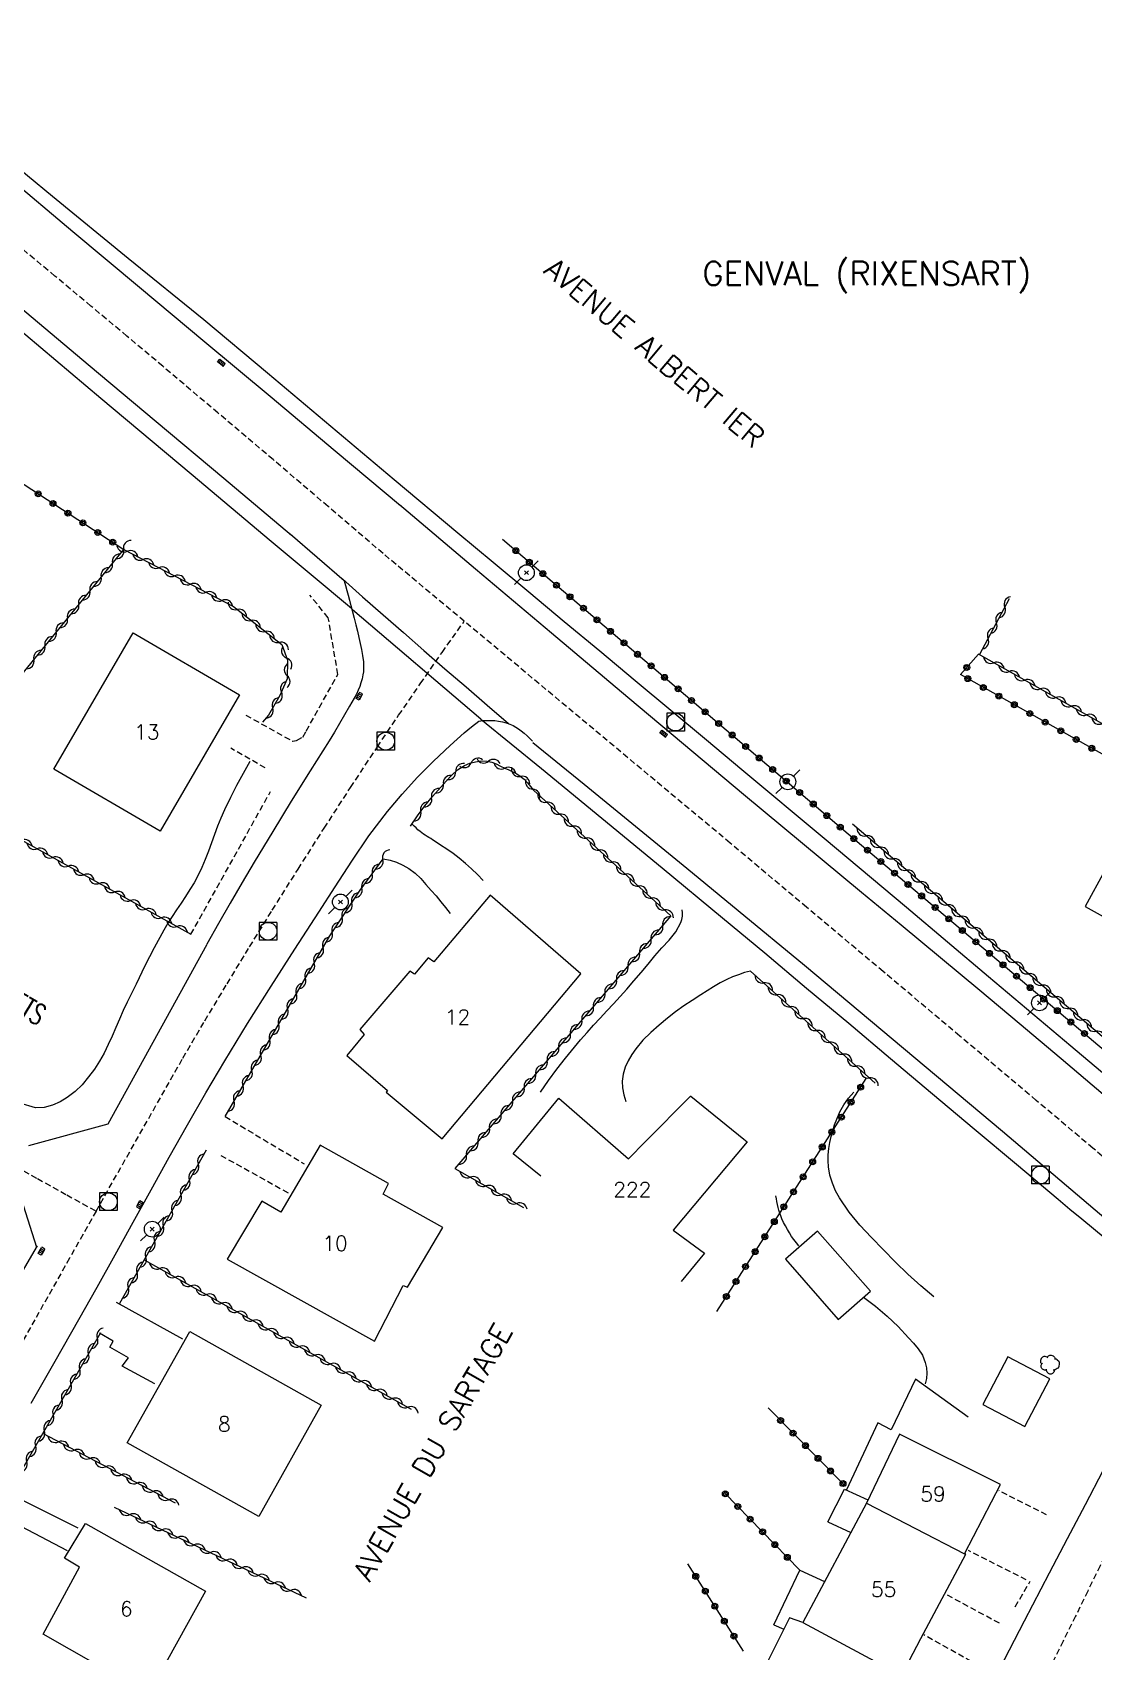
# Model space of a CAD drawing. Header units: millimetres. Extents: x 159000 to 160002, y 156999 to 158000.
# Drawn here: x 159544.7 to 159634.4, y 157371 to 157507.7 of the extents above; entities that cross this region are included whole.
import ezdxf
from ezdxf.enums import TextEntityAlignment as Align

# ---------------------------------------------------------------- set-up
doc = ezdxf.new("R2010")
doc.units = ezdxf.units.MM
doc.linetypes.add('DASHED', pattern=[0.75, 0.5, -0.25])
doc.layers.get('0').update_dxf_attribs({"linetype": 'CONTINUOUS'})
for name, color, linetype in [('W0001', 6, 'DASHED'), ('W0008', 7, 'CONTINUOUS'), ('W0014', 7, 'CONTINUOUS'), ('W0017', 7, 'CONTINUOUS'), ('W0051', 7, 'CONTINUOUS'), ('W0101', 7, 'CONTINUOUS'), ('W0104', 1, 'CONTINUOUS'), ('W0112', 1, 'DASHED'), ('W0211', 2, 'CONTINUOUS'), ('W0214', 2, 'CONTINUOUS'), ('W0300', 7, 'CONTINUOUS'), ('W0310', 3, 'CONTINUOUS'), ('W0322', 7, 'CONTINUOUS'), ('W0323', 7, 'CONTINUOUS'), ('W0401', 7, 'CONTINUOUS'), ('W0420', 7, 'CONTINUOUS'), ('W0473', 7, 'CONTINUOUS'), ('W0980', 7, 'CONTINUOUS'), ('W0989', 7, 'CONTINUOUS'), ('W0991', 7, 'CONTINUOUS'), ('W1102', 7, 'CONTINUOUS')]:
    doc.layers.add(name, color=color, linetype=linetype)
doc.styles.get("Standard").update_dxf_attribs({"font": 'romans.shx', "width": 0.85})

# ---------------------------------------------------------------- blocks, each defined once
blk = doc.blocks.new('T401')
for p, q in [((-0.3, 0.3), (0, 0.3)), ((-0.3, -0.25), (-0.3, 0.3)), ((-0.3, 0.15), (0, 0.15)), ((-0.3, 0), (0, 0)), ((0, 0.3), (0, -0.25)), ((-0.3, -0.15), (0, -0.15)), ((-0.3, -0.25), (-0.3, -0.3)), ((-0.3, -0.3), (0, -0.3)), ((0, -0.3), (0, -0.25))]:
    blk.add_line(p, q)
blk = doc.blocks.new('T473')
for p, q in [((-0.166667, 0.166667), (0.166667, -0.166667)), ((-0.166667, -0.166667), (0.166667, 0.166667)), ((0.500001, 0.500001), (1.000002, 1.000002)), ((-1.000002, -1.000002), (-0.500001, -0.500001))]:
    blk.add_line(p, q)
blk.add_ellipse((0, 0), major_axis=(0.471405, 0.471405), ratio=1, start_param=5.4977871438, end_param=11.780972451)
blk = doc.blocks.new('T300')
for p, q in [((-0.8, 0.51), (-0.86, 0.34)), ((-0.86, 0.34), (-0.86, 0.17)), ((-0.86, 0.17), (-0.74, 0.06)), ((-0.69, 0.63), (-0.8, 0.51)), ((-0.8, -0.06), (-0.74, 0.06)), ((-0.74, 0.06), (-0.69, 0.11)), ((-0.57, 0.69), (-0.69, 0.63)), ((-0.46, 0.69), (-0.57, 0.69)), ((-0.29, 0.63), (-0.46, 0.69)), ((-0.29, 0.63), (-0.17, 0.74)), ((-0.23, 0.57), (-0.29, 0.63)), ((-0.17, 0.74), (-0.06, 0.8)), ((-0.06, 0.8), (0.06, 0.8)), ((0.06, 0.8), (0.23, 0.74)), ((0.23, 0.74), (0.34, 0.63)), ((0.34, 0.63), (0.4, 0.51)), ((0.46, 0.46), (0.34, 0.46)), ((0.4, 0.51), (0.4, 0.46)), ((0.57, 0.4), (0.46, 0.46)), ((0.57, 0.4), (0.69, 0.29)), ((0.69, 0.29), (0.74, 0.17)), ((0.74, 0.06), (0.69, -0.17)), ((0.74, 0.17), (0.74, 0.06)), ((-0.8, -0.17), (-0.8, -0.06)), ((-0.8, -0.23), (-0.8, -0.17)), ((-0.74, -0.34), (-0.8, -0.23)), ((-0.69, -0.4), (-0.74, -0.34)), ((-0.51, -0.46), (-0.69, -0.4)), ((-0.4, -0.46), (-0.51, -0.46)), ((-0.4, -0.46), (-0.34, -0.46)), ((-0.34, -0.46), (-0.34, -0.4)), ((-0.34, -0.51), (-0.34, -0.46)), ((-0.29, -0.63), (-0.34, -0.51)), ((-0.17, -0.74), (-0.29, -0.63)), ((-0.06, -0.8), (-0.17, -0.74)), ((0.06, -0.8), (-0.06, -0.8)), ((0.17, -0.74), (0.06, -0.8)), ((0.23, -0.69), (0.17, -0.74)), ((0.29, -0.46), (0.23, -0.46)), ((0.29, -0.63), (0.23, -0.69)), ((0.46, -0.4), (0.29, -0.46)), ((0.34, -0.51), (0.29, -0.63)), ((0.34, -0.51), (0.34, -0.46)), ((0.57, -0.34), (0.46, -0.4)), ((0.63, -0.29), (0.57, -0.34)), ((0.69, -0.17), (0.63, -0.29))]:
    blk.add_line(p, q)
blk = doc.blocks.new('T420')
for p, q in [((0.75, 0.75), (-0.75, 0.75)), ((-0.75, 0.75), (-0.75, -0.75)), ((0.75, 0.75), (0.75, -0.75)), ((0.75, -0.75), (-0.75, -0.75))]:
    blk.add_line(p, q)
blk.add_ellipse((0, 0), major_axis=(-0.53, 0.53), ratio=1, start_param=3.926991, end_param=10.210176)
blk = doc.blocks.new('t310o')
at = {"color": 0, "linetype": 'Continuous'}
for centre, start, end in [((-0.5, 0.38), 216.8699, 323.1304), ((0.5, -0.37), 36.8699, 143.1303)]:
    blk.add_arc(centre, 0.625, start, end, dxfattribs=at)
blk = doc.blocks.new('t323o')
at = {"color": 0, "linetype": 'Continuous'}
for radius in [0.25, 0.15]:
    blk.add_circle((0, 0), radius, dxfattribs=at)
blk = doc.blocks.new('t322o')
at = {"color": 0, "linetype": 'Continuous'}
for radius in [0.25, 0.15]:
    blk.add_circle((0, 0), radius, dxfattribs=at)

msp = doc.modelspace()

# ---------------------------------------------------------------- linework, layer by layer
at = {"layer": 'W0001'}
for points in [[(159581.21, 157458.01), (159574.35, 157463.73), (159569.71, 157467.7), (159565.07, 157471.66), (159560.41, 157475.6), (159555.75, 157479.54), (159552.72, 157482.09), (159549.68, 157484.63), (159546.64, 157487.16), (159543.59, 157489.69)], [(159550.12, 157408.19), (159557.45, 157421.12), (159559.31, 157424.27), (159561.18, 157427.39), (159563.08, 157430.51), (159565, 157433.61), (159567.18, 157437.08), (159569.38, 157440.53), (159571.61, 157443.97), (159573.87, 157447.39), (159575.67, 157450.07), (159577.5, 157452.73), (159579.34, 157455.38), (159581.21, 157458.01)], [(159648.69, 157401.4), (159643.89, 157405.43), (159639.1, 157409.46), (159634.31, 157413.5), (159629.52, 157417.54), (159623.06, 157422.98), (159616.6, 157428.42), (159610.13, 157433.85), (159603.66, 157439.28), (159581.21, 157458.01)], [(159542.68, 157412.32), (159545.16, 157410.94), (159547.64, 157409.56), (159550.12, 157408.19)], [(159550.12, 157408.19), (159547.87, 157404.21), (159544.94, 157399.02), (159541.99, 157393.84), (159539.11, 157388.61), (159536.39, 157383.3), (159533.03, 157376.48)], [(159648.69, 157401.4), (159639.29, 157386.6), (159638.14, 157384.53), (159637.03, 157382.44), (159635.96, 157380.34), (159634.91, 157378.22), (159633.87, 157376.1), (159632.83, 157373.97), (159631.79, 157371.86), (159630.73, 157369.74), (159628.74, 157365.83), (159626.75, 157361.92), (159624.76, 157358.01), (159622.77, 157354.1), (159620.89, 157350.42), (159619.01, 157346.74), (159617.13, 157343.06), (159615.24, 157339.38), (159613.48, 157336.35), (159611.55, 157333.41), (159609.47, 157330.57), (159607.24, 157327.85)]]:
    msp.add_lwpolyline(points, dxfattribs=at)
at = {"layer": 'W0008'}
for points in [[(159559.47, 157430.71), (159551.12, 157415.53)], [(159551.12, 157415.53), (159544.41, 157413.71)]]:
    msp.add_lwpolyline(points, dxfattribs=at)
at = {"layer": 'W0014'}
for points in [[(159571.77, 157458.8), (159571.92, 157458.26), (159572.06, 157457.72), (159572.19, 157457.17), (159572.32, 157456.63), (159572.43, 157456.13), (159572.54, 157455.62), (159572.63, 157455.11), (159572.69, 157454.59), (159572.7, 157454.31), (159572.71, 157454.03), (159572.69, 157453.75), (159572.65, 157453.47), (159572.59, 157453.14), (159572.49, 157452.82), (159572.38, 157452.5), (159572.26, 157452.19), (159572.1, 157451.84), (159571.91, 157451.51), (159571.72, 157451.18), (159571.52, 157450.85), (159571.1, 157450.11), (159570.67, 157449.38), (159570.24, 157448.65), (159569.8, 157447.92)], [(159544.63, 157391.97), (159546.65, 157395.51), (159548.67, 157399.05), (159550.21, 157401.78), (159551.73, 157404.51), (159553.25, 157407.26), (159554.77, 157410), (159556.29, 157412.74), (159557.83, 157415.47), (159559.39, 157418.18), (159560.98, 157420.88), (159562.91, 157424.05), (159564.89, 157427.2), (159566.89, 157430.32), (159568.92, 157433.43), (159570.32, 157435.59), (159571.71, 157437.75), (159573.16, 157439.89), (159574.72, 157441.95), (159575.96, 157443.41), (159577.27, 157444.83), (159578.62, 157446.19), (159580.01, 157447.52), (159580.6, 157448.06), (159581.2, 157448.59), (159581.81, 157449.1), (159582.44, 157449.58)], [(159569.8, 157447.92), (159568.19, 157445.37), (159566.6, 157442.81), (159565.03, 157440.24), (159563.48, 157437.66), (159562.46, 157435.94), (159561.45, 157434.21), (159560.46, 157432.48), (159559.47, 157430.74)], [(159543.6, 157409.85), (159545.09, 157405.15)], [(159545.15, 157405.26), (159543.68, 157402.74)], [(159635.15, 157386.27), (159633.64, 157383.39), (159632.12, 157380.5), (159630.62, 157377.61), (159628.5, 157373.55), (159626.38, 157369.48)]]:
    msp.add_lwpolyline(points, dxfattribs=at)
at = {"layer": 'W0017'}
for points in [[(159582.81, 157436.11), (159582.33, 157436.61), (159581.83, 157437.09), (159581.31, 157437.56), (159580.78, 157438), (159580.27, 157438.39), (159579.74, 157438.75), (159579.21, 157439.1), (159578.68, 157439.45), (159578.53, 157439.55), (159578.38, 157439.65), (159578.22, 157439.75), (159578.07, 157439.84), (159577.92, 157439.94), (159577.77, 157440.04), (159577.62, 157440.14), (159577.48, 157440.25), (159577.3, 157440.4), (159577.14, 157440.55), (159576.98, 157440.71), (159576.82, 157440.88)], [(159574.37, 157437.94), (159574.94, 157437.83), (159575.49, 157437.65), (159576.02, 157437.42), (159576.52, 157437.14), (159577.06, 157436.74), (159577.53, 157436.27), (159577.97, 157435.77), (159578.41, 157435.28), (159578.83, 157434.81), (159579.24, 157434.32), (159579.64, 157433.83), (159580.02, 157433.33)], [(159587.65, 157418.25), (159588.34, 157419.22), (159589.04, 157420.17), (159589.76, 157421.11), (159590.51, 157422.03), (159591.04, 157422.67), (159591.58, 157423.29), (159592.14, 157423.9), (159592.7, 157424.5), (159593.26, 157425.11), (159593.82, 157425.71), (159594.38, 157426.32), (159594.93, 157426.94), (159595.53, 157427.64), (159596.14, 157428.34), (159596.74, 157429.05), (159597.32, 157429.76), (159597.9, 157430.42), (159598.51, 157431.07), (159599.07, 157431.78), (159599.5, 157432.57), (159599.59, 157432.83), (159599.64, 157433.1), (159599.65, 157433.37), (159599.62, 157433.64)], [(159605.4, 157428.47), (159604.89, 157428.33), (159604.38, 157428.16), (159603.88, 157427.97), (159603.4, 157427.76), (159602.82, 157427.47), (159602.27, 157427.14), (159601.73, 157426.8), (159601.19, 157426.45), (159600.47, 157425.99), (159599.76, 157425.52), (159599.06, 157425.02), (159598.38, 157424.5), (159597.67, 157423.9), (159596.96, 157423.29), (159596.3, 157422.62), (159595.7, 157421.9), (159595.36, 157421.41), (159595.05, 157420.89), (159594.79, 157420.34), (159594.63, 157419.75), (159594.56, 157419.17), (159594.58, 157418.59), (159594.68, 157418.02), (159594.85, 157417.46)], [(159557.43, 157397.39), (159551.83, 157400.47)], [(159555.08, 157393.6), (159552.31, 157395.09), (159552.85, 157395.8), (159551.29, 157396.71), (159551.56, 157397.22), (159550.4, 157397.89)], [(159548.6, 157381.42), (159542.06, 157384.67)], [(159547.69, 157379.49), (159540.98, 157383.02)]]:
    msp.add_lwpolyline(points, dxfattribs=at)
at = {"layer": 'W0051'}
for points in [[(159559.22, 157483.46), (159552.82, 157488.65), (159546.43, 157493.87), (159540.06, 157499.11)], [(159575.84, 157467.76), (159570.32, 157472.37), (159564.81, 157476.98), (159559.29, 157481.59), (159553.78, 157486.21), (159548.16, 157490.91), (159542.55, 157495.62)], [(159543.73, 157484.5), (159549.46, 157479.69), (159555.18, 157474.89), (159560.91, 157470.08), (159566.63, 157465.27)], [(159646.78, 157409.96), (159643.2, 157413.01), (159639.62, 157416.06), (159636.03, 157419.1), (159632.44, 157422.13), (159625.5, 157427.98), (159618.56, 157433.82), (159611.61, 157439.65), (159604.65, 157445.47), (159601.66, 157447.97), (159598.66, 157450.47), (159595.66, 157452.97), (159592.66, 157455.47), (159589.66, 157457.96), (159586.66, 157460.46), (159583.66, 157462.96), (159580.66, 157465.46), (159575.3, 157469.96), (159569.93, 157474.45), (159564.58, 157478.95), (159559.22, 157483.46)], [(159542.92, 157483.27), (159550.53, 157476.86), (159558.14, 157470.46), (159561.52, 157467.62), (159564.91, 157464.78), (159568.29, 157461.95), (159571.68, 157459.12)], [(159642.27, 157412.04), (159638.73, 157415.04), (159635.18, 157418.05), (159631.63, 157421.04), (159628.07, 157424.03), (159624.75, 157426.81), (159621.43, 157429.57), (159618.1, 157432.34), (159614.77, 157435.1), (159611.44, 157437.86), (159608.12, 157440.62), (159604.79, 157443.39), (159601.48, 157446.16), (159595.03, 157451.57), (159588.59, 157456.99), (159582.16, 157462.42), (159575.73, 157467.85)], [(159566.5, 157465.38), (159571.07, 157461.46)], [(159570.92, 157461.59), (159572.63, 157460.07), (159574.35, 157458.56), (159576.07, 157457.05), (159577.79, 157455.55), (159579.58, 157454), (159581.37, 157452.46), (159583.16, 157450.91), (159584.95, 157449.38)], [(159571.07, 157461.43), (159571.18, 157461.02), (159571.29, 157460.62), (159571.4, 157460.21), (159571.51, 157459.8), (159571.58, 157459.53), (159571.65, 157459.26), (159571.72, 157458.99), (159571.79, 157458.71)], [(159571.77, 157458.99), (159582.61, 157449.76)], [(159582.44, 157449.58), (159582.78, 157449.63), (159583.11, 157449.64), (159583.45, 157449.64), (159583.79, 157449.62), (159584.11, 157449.58), (159584.44, 157449.52), (159584.76, 157449.44), (159585.07, 157449.33), (159585.33, 157449.21), (159585.57, 157449.07), (159585.8, 157448.92), (159586.03, 157448.75), (159586.28, 157448.55), (159586.53, 157448.34), (159586.76, 157448.12), (159586.98, 157447.88)], [(159582.62, 157449.73), (159587.74, 157445.56), (159592.84, 157441.37), (159597.94, 157437.17), (159603.03, 157432.96), (159606.59, 157430), (159610.13, 157427.03), (159613.68, 157424.06), (159617.22, 157421.09), (159620.76, 157418.11), (159624.29, 157415.13), (159627.84, 157412.16), (159631.38, 157409.19), (159632.37, 157408.37), (159633.36, 157407.55), (159634.35, 157406.73), (159635.34, 157405.91)], [(159586.99, 157447.77), (159591.34, 157444.24), (159595.68, 157440.7), (159600.01, 157437.15), (159604.34, 157433.59), (159609.94, 157428.95), (159615.53, 157424.29), (159621.1, 157419.61), (159626.67, 157414.93), (159629.1, 157412.88), (159631.52, 157410.83), (159633.94, 157408.77), (159636.36, 157406.71)]]:
    msp.add_lwpolyline(points, dxfattribs=at)
at = {"layer": 'W0101'}
for points in [[(159562.24, 157451.79), (159555.54, 157440.29), (159546.56, 157445.52), (159553.26, 157457.02)], [(159579.35, 157414.3), (159591.07, 157428.24), (159583.41, 157434.87), (159578.65, 157429.24), (159578.16, 157429.59), (159577.02, 157428.21), (159576.62, 157428.46), (159572.38, 157423.52), (159572.76, 157423.1), (159571.28, 157421.33), (159574.72, 157418.38), (159574.61, 157418.25)], [(159574.35, 157409.61), (159574.82, 157410.52), (159569.04, 157413.75), (159565.73, 157408.11), (159564.12, 157409.02), (159561.2, 157404.13), (159573.62, 157397.2), (159576.06, 157401.91), (159576.42, 157401.77), (159579.4, 157406.82)], [(159552.75, 157388.61), (159558.02, 157398.03), (159569.13, 157391.81), (159563.86, 157382.39)], [(159549.23, 157381.81), (159559.37, 157376.1), (159554.54, 157367.4), (159545.64, 157372.47), (159548.71, 157378.11), (159547.46, 157378.88)]]:
    msp.add_lwpolyline(points, close=True, dxfattribs=at)
for points in [[(159587.68, 157411.15), (159585.33, 157413.04), (159589.19, 157417.73), (159595.08, 157412.61), (159596.52, 157414.07), (159600.33, 157417.9)], [(159600.33, 157417.9), (159600.34, 157417.9), (159604.82, 157414.27), (159605.1, 157414.03), (159598.86, 157406.57), (159601.51, 157404.64)], [(159601.51, 157404.64), (159599.52, 157402.26)], [(159623.46, 157379.25), (159626.49, 157385.1), (159617.96, 157389.36), (159615.18, 157383.54)], [(159615.18, 157383.54), (159609.81, 157373.44)], [(159618.14, 157368.97), (159619.77, 157372.11), (159623.58, 157379.23), (159623.46, 157379.25)], [(159609.81, 157373.44), (159608.67, 157373.85), (159603.51, 157363.49), (159604.26, 157363.16)]]:
    msp.add_lwpolyline(points, dxfattribs=at)
at = {"layer": 'W0104'}
for points in [[(159635.3, 157436.96), (159633.65, 157433.92), (159636.64, 157432.26)], [(159623.77, 157390.78), (159619.31, 157394), (159617.28, 157389.73), (159616.13, 157390.3), (159613.5, 157384.64)], [(159611.93, 157381.94), (159613.34, 157384.72)], [(159613.34, 157384.72), (159615.3, 157383.8)], [(159611.93, 157381.94), (159613.86, 157381.05)], [(159607.35, 157373.26), (159609.55, 157377.88), (159611.65, 157376.9)], [(159607.35, 157373.26), (159608.19, 157372.88)]]:
    msp.add_lwpolyline(points, dxfattribs=at)
for points in [[(159615.51, 157401.42), (159611.04, 157406.51), (159608.34, 157404.14), (159612.8, 157399.04)], [(159628.57, 157389.99), (159630.68, 157394.03), (159627.13, 157395.89), (159625.01, 157391.86)]]:
    msp.add_lwpolyline(points, close=True, dxfattribs=at)
at = {"layer": 'W0112'}
for points in [[(159570.54, 157453.52), (159569.73, 157458.31), (159568.16, 157460.21)], [(159567.87, 157448.74), (159570.54, 157453.52)], [(159562.76, 157450.09), (159566.71, 157447.88), (159567.05, 157447.95), (159567.57, 157448.23), (159567.87, 157448.74)], [(159564.41, 157445.62), (159561.49, 157447.28)], [(159558.12, 157431.57), (159564.85, 157443.63)], [(159561.01, 157416.18), (159567.69, 157412.19)], [(159560.65, 157412.9), (159566.44, 157409.68)], [(159630.4, 157382.55), (159626.35, 157384.59)], [(159628.68, 157377.04), (159623.81, 157379.53)], [(159627.74, 157374.78), (159629.02, 157376.95)], [(159626.41, 157373.38), (159621.83, 157375.86)], [(159624.7, 157369.8), (159620.02, 157372.41)]]:
    msp.add_lwpolyline(points, dxfattribs=at)
at = {"layer": 'W0211'}
for points in [[(159563.1, 157446.16), (159562.53, 157445.16), (159561.98, 157444.14), (159561.46, 157443.11), (159560.96, 157442.07), (159560.66, 157441.38), (159560.38, 157440.69), (159560.12, 157439.99), (159559.87, 157439.29), (159559.61, 157438.58), (159559.33, 157437.89), (159559.04, 157437.2), (159558.71, 157436.52), (159558.39, 157435.92), (159558.04, 157435.34), (159557.67, 157434.77), (159557.29, 157434.21), (159556.91, 157433.65), (159556.54, 157433.08), (159556.17, 157432.51), (159555.83, 157431.93), (159555.01, 157430.43), (159554.24, 157428.9), (159553.49, 157427.37), (159552.74, 157425.84), (159552.4, 157425.13), (159552.08, 157424.41), (159551.77, 157423.69), (159551.47, 157422.97), (159551.14, 157422.25), (159550.79, 157421.54), (159550.4, 157420.85), (159549.97, 157420.19), (159549.48, 157419.52), (159548.95, 157418.87), (159548.34, 157418.29), (159547.67, 157417.78), (159547.07, 157417.43), (159546.44, 157417.13), (159545.74, 157416.94), (159545.01, 157416.92), (159543.67, 157417.32)], [(159620.88, 157400.94), (159619.76, 157401.89), (159618.68, 157402.88), (159617.62, 157403.89), (159616.59, 157404.94), (159615.61, 157405.96), (159614.63, 157407), (159613.71, 157408.1), (159612.91, 157409.3), (159612.58, 157409.91), (159612.3, 157410.55), (159612.08, 157411.22), (159611.97, 157411.92), (159611.94, 157412.43), (159611.95, 157412.95), (159612, 157413.47), (159612.09, 157413.98), (159612.2, 157414.49), (159612.33, 157414.98), (159612.49, 157415.47), (159612.67, 157415.96), (159612.94, 157416.58), (159613.28, 157417.17), (159613.67, 157417.72), (159614.11, 157418.23)]]:
    msp.add_lwpolyline(points, dxfattribs=at)
at = {"layer": 'W0214'}
msp.add_lwpolyline([(159609.48, 157405.25, -0.075306), (159608.04, 157407.55, -0.075306), (159607.54, 157409.49)], format="xyb", dxfattribs=at)
msp.add_lwpolyline([(159614.92, 157400.92), (159615.95, 157400.15), (159616.93, 157399.32), (159617.86, 157398.44), (159618.73, 157397.5), (159619.14, 157397.04), (159619.55, 157396.55), (159619.9, 157396.02), (159620.15, 157395.42), (159620.25, 157394.97), (159620.28, 157394.51), (159620.24, 157394.05), (159620.13, 157393.61)], dxfattribs=at)
at = {"layer": 'W0310'}
for points in [[(159518.72, 157430.31), (159535.97, 157443.89), (159552.46, 157464.08)], [(159552.46, 157464.08), (159561.71, 157459.26), (159565.8, 157456.04), (159566.27, 157454.73), (159566.25, 157453.14), (159565.64, 157451.73), (159564.67, 157450.08), (159564.16, 157449.49)], [(159624.75, 157455.22), (159627.26, 157459.93)], [(159642.32, 157445.3), (159624.63, 157455.24)], [(159576.68, 157440.7), (159577.27, 157441.57), (159577.89, 157442.41), (159578.54, 157443.22), (159579.23, 157444.01), (159579.68, 157444.5), (159580.14, 157444.99), (159580.64, 157445.45), (159581.22, 157445.82), (159581.67, 157446.01), (159582.15, 157446.15), (159582.64, 157446.21), (159583.14, 157446.2), (159583.54, 157446.12), (159583.92, 157445.97), (159584.28, 157445.78), (159584.64, 157445.6), (159584.97, 157445.45), (159585.31, 157445.3), (159585.64, 157445.13), (159585.94, 157444.92), (159586.26, 157444.66), (159586.55, 157444.37), (159586.82, 157444.06), (159587.05, 157443.73)], [(159535.97, 157443.89), (159558.12, 157431.57)], [(159587.05, 157443.73), (159598.67, 157433.13)], [(159645.81, 157413.83), (159613.99, 157440.86)], [(159561.01, 157416.18), (159566.94, 157426.37), (159569.86, 157431.43), (159572.43, 157435.29), (159574.37, 157437.94)], [(159598.67, 157433.13), (159580.42, 157411.78)], [(159615.93, 157418.99), (159605.4, 157428.47)], [(159559.42, 157413.34), (159552.09, 157400.4)], [(159580.42, 157411.78), (159586.21, 157408.51)], [(159554.19, 157404.07), (159576.73, 157391.46)], [(159550.48, 157397.92), (159542.76, 157384.44)], [(159556.81, 157383.52), (159545.61, 157389.41)], [(159551.63, 157383.2), (159567.87, 157375.54)]]:
    msp.add_lwpolyline(points, dxfattribs=at)
at = {"layer": 'W0322'}
msp.add_lwpolyline([(159492.01, 157507.74), (159505.97, 157497.26), (159525.64, 157481.75), (159542.74, 157470.39), (159552.46, 157464.08)], dxfattribs=at)
at = {"layer": 'W0323'}
for points in [[(159584.43, 157464.95), (159614.39, 157439.41), (159645.41, 157413.2)], [(159641.99, 157442.92), (159623.13, 157453.5), (159624.63, 157455.24)], [(159602.54, 157399.72), (159615.17, 157419.39)], [(159613.41, 157384.97), (159606.87, 157391.57)], [(159609.55, 157377.88), (159603.18, 157384.39)], [(159604.79, 157371.03), (159600.1, 157378.39)]]:
    msp.add_lwpolyline(points, dxfattribs=at)
at = {"layer": 'W1102'}
for points in [[(159615.18, 157383.54), (159623.46, 157379.25)], [(159609.81, 157373.44), (159618.14, 157368.97)]]:
    msp.add_lwpolyline(points, dxfattribs=at)

# ---------------------------------------------------------------- block references
at = {"layer": 'W0300'}
msp.add_blockref('T300', (159630.73, 157395.23), dxfattribs=at)
at = {"layer": 'W0310'}
for p, rotation in [((159552.45, 157464.06), 50.75931284302424), ((159552.76, 157463.91), 332.4842420926562), ((159551.5, 157462.9), 50.75931284302424), ((159554.1, 157463.22), 332.4842420926562), ((159555.43, 157462.53), 332.4842420926562), ((159549.6, 157460.58), 50.75931284302424), ((159550.55, 157461.74), 50.75931284302424), ((159556.76, 157461.84), 332.4842420926562), ((159558.09, 157461.14), 332.4842420926562), ((159548.65, 157459.42), 50.75931284302424), ((159559.42, 157460.45), 332.4842420926562), ((159560.75, 157459.76), 332.4842420926562), ((159626.87, 157459.19), 61.87215894256212), ((159547.7, 157458.25), 50.75931284302424), ((159562.04, 157459), 321.8044352465079), ((159563.21, 157458.07), 321.8044352465079), ((159626.16, 157457.87), 61.87215894256212), ((159546.75, 157457.09), 50.75931284302424), ((159564.39, 157457.14), 321.8044352465079), ((159625.46, 157456.55), 61.87215894256212), ((159545.8, 157455.93), 50.75931284302424), ((159565.57, 157456.22), 321.8044352465079), ((159544.86, 157454.77), 50.75931284302424), ((159566.21, 157454.9), 289.8422963376661), ((159625.94, 157454.51), 150.6757803737716), ((159566.25, 157453.41), 269.3136395100524), ((159627.24, 157453.77), 150.6757803737716), ((159628.55, 157453.04), 150.6757803737716), ((159565.76, 157452.01), 246.5815495545263), ((159629.86, 157452.3), 150.6757803737716), ((159631.17, 157451.57), 150.6757803737716), ((159565.03, 157450.7), 239.6119577453589), ((159632.48, 157450.83), 150.6757803737716), ((159633.78, 157450.1), 150.6757803737716), ((159635.09, 157449.36), 150.6757803737716), ((159581.79, 157446.04), 15.7138111069303), ((159583.27, 157446.18), 348.2837085618384), ((159579.45, 157444.24), 47.94565491028124), ((159580.49, 157445.31), 41.95501180901503), ((159584.64, 157445.6), 335.7441501703865), ((159585.97, 157444.9), 320.349315944911), ((159578.46, 157443.11), 51.13904226337906), ((159586.99, 157443.82), 305.8174566926396), ((159577.54, 157441.93), 53.65190898441436), ((159588.16, 157442.72), 317.6148407463496), ((159589.27, 157441.71), 317.6148407463496), ((159590.38, 157440.7), 317.6148407463496), ((159543.83, 157439.52), 330.9352967882446), ((159591.49, 157439.69), 317.6148407463496), ((159615.14, 157439.89), 139.6511473792067), ((159616.28, 157438.92), 139.6511473792067), ((159545.15, 157438.79), 330.9352967882446), ((159546.46, 157438.06), 330.9352967882446), ((159574.34, 157437.89), 53.73304681306881), ((159592.59, 157438.68), 317.6148407463496), ((159593.7, 157437.67), 317.6148407463496), ((159617.42, 157437.95), 139.6511473792067), ((159547.77, 157437.33), 330.9352967882446), ((159549.08, 157436.6), 330.9352967882446), ((159573.45, 157436.68), 53.73304681306881), ((159594.81, 157436.65), 317.6148407463496), ((159618.57, 157436.98), 139.6511473792067), ((159550.39, 157435.87), 330.9352967882446), ((159551.7, 157435.14), 330.9352967882446), ((159572.57, 157435.47), 53.73304681306881), ((159595.92, 157435.64), 317.6148407463496), ((159619.71, 157436.01), 139.6511473792067), ((159620.85, 157435.04), 139.6511473792067), ((159553.01, 157434.41), 330.9352967882446), ((159554.32, 157433.69), 330.9352967882446), ((159571.73, 157434.23), 56.35796485256402), ((159597.03, 157434.63), 317.6148407463496), ((159598.13, 157433.62), 317.6148407463496), ((159622, 157434.06), 139.6511473792067), ((159555.63, 157432.96), 330.9352967882446), ((159556.95, 157432.23), 330.9352967882446), ((159570.9, 157432.98), 56.35796485256402), ((159597.97, 157432.3), 229.4571155547195), ((159623.14, 157433.09), 139.6511473792067), ((159624.28, 157432.12), 139.6511473792067), ((159569.29, 157430.45), 60.00595534397177), ((159570.06, 157431.73), 56.35796485256402), ((159596.99, 157431.16), 229.4571155547195), ((159625.43, 157431.15), 139.6511473792067), ((159568.54, 157429.15), 60.00595534397177), ((159596.02, 157430.02), 229.4571155547195), ((159626.57, 157430.18), 139.6511473792067), ((159567.79, 157427.85), 60.00595534397177), ((159595.04, 157428.88), 229.4571155547195), ((159627.71, 157429.21), 139.6511473792067), ((159628.86, 157428.24), 139.6511473792067), ((159567.04, 157426.55), 60.00595534397177), ((159593.09, 157426.6), 229.4571155547195), ((159594.07, 157427.74), 229.4571155547195), ((159606.51, 157427.47), 137.9860411613477), ((159607.63, 157426.47), 137.9860411613477), ((159630, 157427.27), 139.6511473792067), ((159566.29, 157425.25), 59.78729525702892), ((159592.12, 157425.46), 229.4571155547195), ((159608.74, 157425.46), 137.9860411613477), ((159631.14, 157426.3), 139.6511473792067), ((159632.28, 157425.32), 139.6511473792067), ((159565.54, 157423.96), 59.78729525702892), ((159591.14, 157424.32), 229.4571155547195), ((159609.86, 157424.46), 137.9860411613477), ((159633.43, 157424.35), 139.6511473792067), ((159564.78, 157422.66), 59.78729525702892), ((159590.17, 157423.18), 229.4571155547195), ((159610.97, 157423.45), 137.9860411613477), ((159612.09, 157422.45), 137.9860411613477), ((159634.57, 157423.38), 139.6511473792067), ((159564.03, 157421.36), 59.78729525702892), ((159589.19, 157422.04), 229.4571155547195), ((159613.2, 157421.45), 137.9860411613477), ((159563.27, 157420.07), 59.78729525702892), ((159587.24, 157419.76), 229.4571155547195), ((159588.22, 157420.9), 229.4571155547195), ((159614.32, 157420.44), 137.9860411613477), ((159562.52, 157418.77), 59.78729525702892), ((159586.27, 157418.62), 229.4571155547195), ((159615.43, 157419.44), 137.9860411613477), ((159561.76, 157417.48), 59.78729525702892), ((159585.29, 157417.48), 229.4571155547195), ((159584.32, 157416.34), 229.4571155547195), ((159583.34, 157415.2), 229.4571155547195), ((159581.39, 157412.92), 229.4571155547195), ((159582.37, 157414.06), 229.4571155547195), ((159558.74, 157412.15), 240.4879318715298), ((159558, 157410.84), 240.4879318715298), ((159581.72, 157411.05), 330.5780324478849), ((159583.03, 157410.31), 330.5780324478849), ((159557.27, 157409.54), 240.4879318715298), ((159584.34, 157409.57), 330.5780324478849), ((159585.64, 157408.84), 330.5780324478849), ((159556.53, 157408.23), 240.4879318715298), ((159555.79, 157406.93), 240.4879318715298), ((159555.05, 157405.62), 240.4879318715298), ((159554.31, 157404.32), 240.4879318715298), ((159553.57, 157403.01), 240.4879318715298), ((159555.5, 157403.34), 330.7782826258419), ((159556.81, 157402.61), 330.7782826258419), ((159552.83, 157401.71), 240.4879318715298), ((159558.12, 157401.87), 330.7782826258419), ((159559.43, 157401.14), 330.7782826258419), ((159560.73, 157400.41), 330.7782826258419), ((159562.04, 157399.68), 330.7782826258419), ((159563.35, 157398.94), 330.7782826258419), ((159564.66, 157398.21), 330.7782826258419), ((159550.22, 157397.45), 240.1979213220598), ((159565.97, 157397.48), 330.7782826258419), ((159567.28, 157396.75), 330.7782826258419), ((159549.47, 157396.15), 240.1979213220598), ((159568.59, 157396.02), 330.7782826258419), ((159569.9, 157395.28), 330.7782826258419), ((159547.98, 157393.55), 240.1979213220598), ((159548.73, 157394.85), 240.1979213220598), ((159571.21, 157394.55), 330.7782826258419), ((159572.52, 157393.82), 330.7782826258419), ((159547.23, 157392.25), 240.1979213220598), ((159573.83, 157393.09), 330.7782826258419), ((159546.49, 157390.95), 240.1979213220598), ((159575.13, 157392.35), 330.7782826258419), ((159576.44, 157391.62), 330.7782826258419), ((159545.74, 157389.64), 240.1979213220598), ((159545, 157388.34), 240.1979213220598), ((159546.94, 157388.71), 152.2663466723371), ((159544.25, 157387.04), 240.1979213220598), ((159548.26, 157388.01), 152.2663466723371), ((159549.59, 157387.31), 152.2663466723371), ((159550.92, 157386.61), 152.2663466723371), ((159552.25, 157385.92), 152.2663466723371), ((159553.57, 157385.22), 152.2663466723371), ((159554.9, 157384.52), 152.2663466723371), ((159556.23, 157383.82), 152.2663466723371), ((159552.98, 157382.56), 334.763076928029), ((159554.34, 157381.92), 334.763076928029), ((159555.7, 157381.28), 334.763076928029), ((159557.06, 157380.64), 334.763076928029), ((159558.41, 157380), 334.763076928029), ((159559.77, 157379.36), 334.763076928029), ((159561.13, 157378.72), 334.763076928029), ((159562.48, 157378.08), 334.763076928029), ((159563.84, 157377.44), 334.763076928029), ((159565.2, 157376.8), 334.763076928029), ((159566.55, 157376.16), 334.763076928029)]:
    msp.add_blockref('t310o', p, dxfattribs=dict(at, rotation=rotation))
at = {"layer": 'W0322', "rotation": 326.9985241354867}
for p in [(159545.23, 157468.77), (159546.48, 157467.95), (159547.74, 157467.14), (159549, 157466.32), (159550.26, 157465.5), (159551.52, 157464.69)]:
    msp.add_blockref('t322o', p, dxfattribs=at)
at = {"layer": 'W0323'}
for p, rotation in [((159585.57, 157463.97), 319.5575082230507), ((159586.71, 157463), 319.5575082230507), ((159587.85, 157462.03), 319.5575082230507), ((159589, 157461.05), 319.5575082230507), ((159590.14, 157460.08), 319.5575082230507), ((159591.28, 157459.11), 319.5575082230507), ((159592.42, 157458.13), 319.5575082230507), ((159593.56, 157457.16), 319.5575082230507), ((159594.7, 157456.19), 319.5575082230507), ((159595.85, 157455.22), 319.5575082230507), ((159596.99, 157454.24), 319.5575082230507), ((159598.13, 157453.27), 319.5575082230507), ((159623.65, 157454.11), 49.23900193793967), ((159623.74, 157453.16), 150.6921815575021), ((159599.27, 157452.3), 319.5575082230507), ((159625.05, 157452.42), 150.6921815575021), ((159626.36, 157451.69), 150.6921815575021), ((159600.41, 157451.32), 319.5575082230507), ((159601.55, 157450.35), 319.5575082230507), ((159627.67, 157450.96), 150.6921815575021), ((159602.7, 157449.38), 319.5575082230507), ((159628.98, 157450.22), 150.6921815575021), ((159630.28, 157449.49), 150.6921815575021), ((159603.84, 157448.4), 319.5575082230507), ((159631.59, 157448.75), 150.6921815575021), ((159632.9, 157448.02), 150.6921815575021), ((159604.98, 157447.43), 319.5575082230507), ((159606.12, 157446.46), 319.5575082230507), ((159634.21, 157447.28), 150.6921815575021), ((159607.26, 157445.49), 319.5575082230507), ((159608.4, 157444.51), 319.5575082230507), ((159609.54, 157443.54), 319.5575082230507), ((159610.69, 157442.57), 319.5575082230507), ((159611.83, 157441.59), 319.5575082230507), ((159612.97, 157440.62), 319.5575082230507), ((159614.11, 157439.65), 319.5575082230507), ((159615.26, 157438.68), 319.8005950514886), ((159616.4, 157437.71), 319.8005950514886), ((159617.55, 157436.74), 319.8005950514886), ((159618.69, 157435.77), 319.8005950514886), ((159619.84, 157434.81), 319.8005950514886), ((159620.98, 157433.84), 319.8005950514886), ((159622.13, 157432.87), 319.8005950514886), ((159623.28, 157431.9), 319.8005950514886), ((159624.42, 157430.93), 319.8005950514886), ((159625.57, 157429.96), 319.8005950514886), ((159626.71, 157429), 319.8005950514886), ((159627.86, 157428.03), 319.8005950514886), ((159629, 157427.06), 319.8005950514886), ((159630.15, 157426.09), 319.8005950514886), ((159631.3, 157425.12), 319.8005950514886), ((159632.44, 157424.16), 319.8005950514886), ((159633.59, 157423.19), 319.8005950514886), ((159614.69, 157418.66), 57.31423164597522), ((159613.07, 157416.13), 57.31423164597522), ((159613.88, 157417.4), 57.31423164597522), ((159612.26, 157414.87), 57.31423164597522), ((159611.45, 157413.61), 57.31423164597522), ((159610.64, 157412.35), 57.31423164597522), ((159609.83, 157411.08), 57.31423164597522), ((159609.02, 157409.82), 57.31423164597522), ((159608.21, 157408.56), 57.31423164597522), ((159607.4, 157407.3), 57.31423164597522), ((159606.59, 157406.03), 57.31423164597522), ((159605.78, 157404.77), 57.31423164597522), ((159604.97, 157403.51), 57.31423164597522), ((159604.16, 157402.25), 57.31423164597522), ((159603.35, 157400.98), 57.31423164597522), ((159607.93, 157390.51), 134.6947298941689), ((159608.98, 157389.44), 134.6947298941689), ((159610.04, 157388.38), 134.6947298941689), ((159611.09, 157387.31), 134.6947298941689), ((159612.15, 157386.24), 134.6947298941689), ((159613.2, 157385.18), 134.6947298941689), ((159603.26, 157384.32), 134.3153514926293), ((159604.31, 157383.24), 134.3153514926293), ((159605.36, 157382.17), 134.3153514926293), ((159606.41, 157381.1), 134.3153514926293), ((159607.45, 157380.02), 134.3153514926293), ((159608.5, 157378.95), 134.3153514926293), ((159600.76, 157377.35), 122.5196064746571), ((159601.57, 157376.09), 122.5196064746571), ((159602.37, 157374.82), 122.5196064746571), ((159603.18, 157373.56), 122.5196064746571), ((159603.99, 157372.29), 122.5196064746571)]:
    msp.add_blockref('t323o', p, dxfattribs=dict(at, rotation=rotation))
at = {"layer": 'W0401'}
for p, rotation in [((159560.8, 157479.96), 50.08270724104266), ((159572.22, 157451.74), 152.3064602464717), ((159598.16, 157448.63), 50.01257485864497), ((159553.94, 157408.67), 331.1104376600563), ((159545.37, 157404.88), 149.7231734193462)]:
    msp.add_blockref('T401', p, dxfattribs=dict(at, rotation=rotation))
at = {"layer": 'W0420'}
for p in [(159599.06, 157449.49), (159574.58, 157447.88), (159564.64, 157431.83), (159629.87, 157411.24), (159551.16, 157408.98)]:
    msp.add_blockref('T420', p, dxfattribs=at)
at = {"layer": 'W0473'}
for p in [(159586.46, 157462.11), (159608.54, 157444.45), (159570.75, 157434.3), (159629.79, 157425.78), (159554.86, 157406.67)]:
    msp.add_blockref('T473', p, dxfattribs=at)

# ---------------------------------------------------------------- texts
at = {"layer": 'W0980'}
msp.add_text('GENVAL (RIXENSART)', height=2, dxfattribs=at).set_placement((159615.21, 157487.24), align=Align.MIDDLE)
at = {"layer": 'W0989'}
for s, rotation, p in [('AVENUE ALBERT IER', 320.0184, (159587.82, 157487.49)), ('AVENUE DU SARTAGE', 60.2982, (159573.24, 157376.82))]:
    msp.add_text(s, height=1.75, rotation=rotation, dxfattribs=at).set_placement(p)
at = {"layer": 'W0989', "width": 0.7}
msp.add_text('AVENUE DES GENETS', height=1.75, rotation=329.6543, dxfattribs=at).set_placement((159530.39, 157432.49))
at = {"layer": 'W0991'}
for s, p in [('13', (159554.4, 157448.66)), ('12', (159580.64, 157424.58)), ('222', (159595.41, 157410.01)), ('10', (159570.3, 157405.47)), ('8', (159560.94, 157390.21)), ('59', (159620.81, 157384.3)), ('55', (159616.64, 157376.25)), ('6', (159552.67, 157374.61))]:
    msp.add_text(s, height=1.25, dxfattribs=at).set_placement(p, align=Align.MIDDLE_CENTER)

doc.saveas('drawing.dxf')
